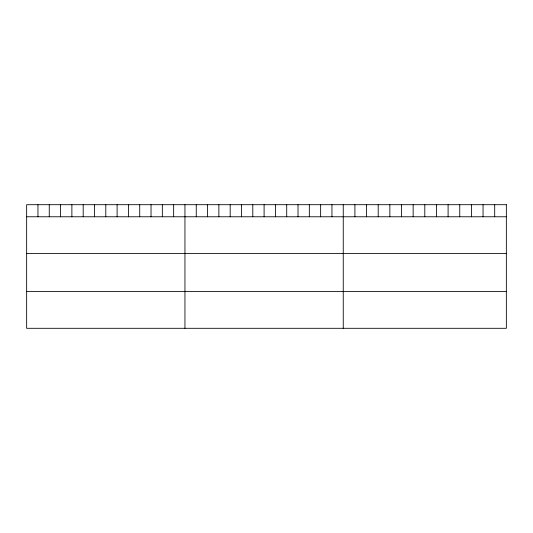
<?xml version="1.0" encoding="UTF-8"?>
<svg xmlns="http://www.w3.org/2000/svg" width="533" height="533" viewBox="0 0 533 533"><rect width="100%" height="100%" fill="white"/><g stroke="black" fill="none" stroke-linecap="round" stroke-linejoin="round"><path stroke-width="0.8" d="M26.65 216.771L506.35 216.771M26.65 253.575L506.35 253.575M26.65 291.498L506.35 291.498M494.697 204.699L494.697 216.771M483.051 204.699L483.051 216.771M471.399 204.699L471.399 216.771M459.752 204.699L459.752 216.771M448.1 204.699L448.1 216.771M436.454 204.699L436.454 216.771M424.801 204.699L424.801 216.771M413.148 204.699L413.148 216.771M401.502 204.699L401.502 216.771M389.85 204.699L389.85 216.771M378.203 204.699L378.203 216.771M366.551 204.699L366.551 216.771M354.905 204.699L354.905 216.771M343.252 204.699L343.252 328.301M331.946 204.699L331.946 216.771M320.639 204.699L320.639 216.771M309.333 204.699L309.333 216.771M298.02 204.699L298.02 216.771M286.714 204.699L286.714 216.771M275.408 204.699L275.408 216.771M264.101 204.699L264.101 216.771M252.795 204.699L252.795 216.771M241.489 204.699L241.489 216.771M230.183 204.699L230.183 216.771M218.87 204.699L218.87 216.771M207.564 204.699L207.564 216.771M196.257 204.699L196.257 216.771M184.951 204.699L184.951 328.301M173.645 204.699L173.645 216.771M162.338 204.699L162.338 216.771M151.032 204.699L151.032 216.771M139.719 204.699L139.719 216.771M128.413 204.699L128.413 216.771M117.107 204.699L117.107 216.771M105.801 204.699L105.801 216.771M94.494 204.699L94.494 216.771M83.188 204.699L83.188 216.771M71.882 204.699L71.882 216.771M60.569 204.699L60.569 216.771M49.263 204.699L49.263 216.771M37.956 204.699L37.956 216.771M506.35 204.699L26.65 204.699L26.65 328.301L506.35 328.301L506.35 204.699"/></g></svg>
